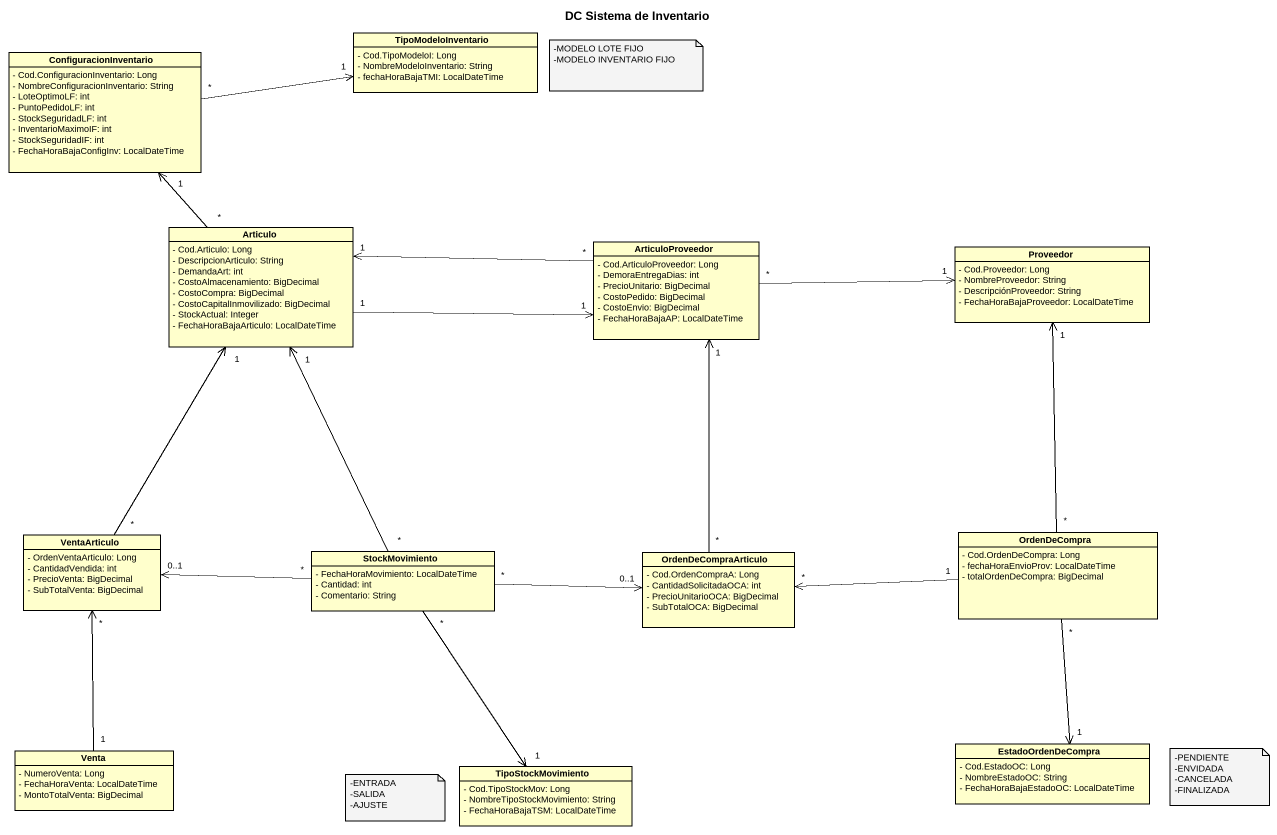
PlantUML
@startuml
title DC Sistema de Inventario
hide circle
hide empty members
skinparam classAttributeIconSize 0
class TipoModeloInventario {
  - Cod.TipoModeloI: Long
  - NombreModeloInventario: String
  - fechaHoraBajaTMI: LocalDateTime
}
class ConfiguracionInventario {
  - Cod.ConfiguracionInventario: Long
  - NombreConfiguracionInventario: String
  - LoteOptimoLF: int
  - PuntoPedidoLF: int
  - StockSeguridadLF: int
  - InventarioMaximoIF: int
  - StockSeguridadIF: int
  - FechaHoraBajaConfigInv: LocalDateTime
}
class Articulo {
  - Cod.Articulo: Long
  - DescripcionArticulo: String
  - DemandaArt: int
  - CostoAlmacenamiento: BigDecimal
  - CostoCompra: BigDecimal
  - CostoCapitalInmovilizado: BigDecimal
  - StockActual: Integer
  - FechaHoraBajaArticulo: LocalDateTime
}
class ArticuloProveedor {
  - Cod.ArticuloProveedor: Long
  - DemoraEntregaDias: int
  - PrecioUnitario: BigDecimal
  - CostoPedido: BigDecimal
  - CostoEnvio: BigDecimal
  - FechaHoraBajaAP: LocalDateTime
}
class Proveedor {
  - Cod.Proveedor: Long
  - NombreProveedor: String
  - DescripciónProveedor: String
  - FechaHoraBajaProveedor: LocalDateTime
}
class VentaArticulo {
  - OrdenVentaArticulo: Long
  - CantidadVendida: int
  - PrecioVenta: BigDecimal
  - SubTotalVenta: BigDecimal
}
class OrdenDeCompra {
  - Cod.OrdenDeCompra: Long
  - fechaHoraEnvioProv: LocalDateTime
  - totalOrdenDeCompra: BigDecimal
}
class StockMovimiento {
  - FechaHoraMovimiento: LocalDateTime
  - Cantidad: int
  - Comentario: String
}
class OrdenDeCompraArticulo {
  - Cod.OrdenCompraA: Long
  - CantidadSolicitadaOCA: int
  - PrecioUnitarioOCA: BigDecimal
  - SubTotalOCA: BigDecimal
}
class Venta {
  - NumeroVenta: Long
  - FechaHoraVenta: LocalDateTime
  - MontoTotalVenta: BigDecimal
}
class TipoStockMovimiento {
  - Cod.TipoStockMov: Long
  - NombreTipoStockMovimiento: String
  - FechaHoraBajaTSM: LocalDateTime
}
class EstadoOrdenDeCompra {
  - Cod.EstadoOC: Long
  - NombreEstadoOC: String
  - FechaHoraBajaEstadoOC: LocalDateTime
}
ConfiguracionInventario "*" -right-> "1" TipoModeloInventario
Articulo "*" -up-> "1" ConfiguracionInventario
Articulo "1" -right-> "1" ArticuloProveedor
ArticuloProveedor "*" -left-> "1" Articulo
ArticuloProveedor "*" -right-> "1" Proveedor
VentaArticulo "*" -up-> "1" Articulo
OrdenDeCompra "*" -up-> "1" Proveedor
OrdenDeCompra "1" -left-> "*" OrdenDeCompraArticulo
OrdenDeCompra "*" --> "1" EstadoOrdenDeCompra
StockMovimiento "*" -up-> "1" Articulo
StockMovimiento "*" -left-> "0..1" VentaArticulo
StockMovimiento "*" -right-> "0..1" OrdenDeCompraArticulo
StockMovimiento "*" --> "1" TipoStockMovimiento
OrdenDeCompraArticulo "*" -up-> "1" ArticuloProveedor
Venta "1" -up-> "*" VentaArticulo
note as N1
  -MODELO LOTE FIJO
  -MODELO INVENTARIO FIJO
end note
note as N2
  -ENTRADA
  -SALIDA
  -AJUSTE
end note
note as N3
  -PENDIENTE
  -ENVIDADA
  -CANCELADA
  -FINALIZADA
end note
@enduml
